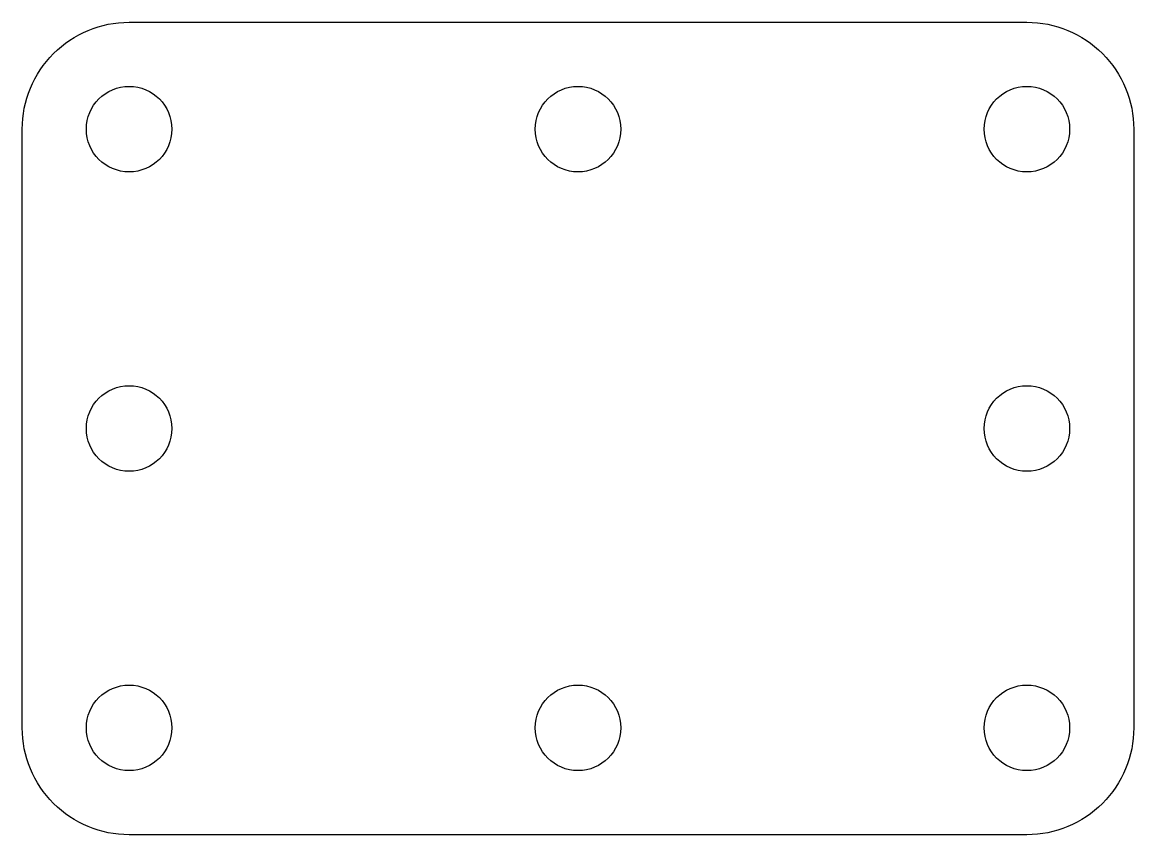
# Model space of a CAD drawing. Header units: millimetres. Extents: x -2.5 to 23.5, y 0 to 19.
import ezdxf

# ---------------------------------------------------------------- set-up
doc = ezdxf.new("R2010")
doc.units = ezdxf.units.MM
doc.layers.get('0').update_dxf_attribs({"linetype": 'CONTINUOUS'})

msp = doc.modelspace()

# ---------------------------------------------------------------- linework, layer by layer
msp.add_lwpolyline([(-2.5, 16.5, -0.414214), (0, 19), (21, 19, -0.414214), (23.5, 16.5), (23.5, 2.5, -0.414214), (21, 0), (0, 0, -0.414214), (-2.5, 2.5)], format="xyb", close=True)
for centre in [(0, 16.5), (10.5, 16.5), (21, 16.5), (0, 9.5), (21, 9.5), (0, 2.5), (10.5, 2.5), (21, 2.5)]:
    msp.add_circle(centre, 1)

doc.saveas('drawing.dxf')
